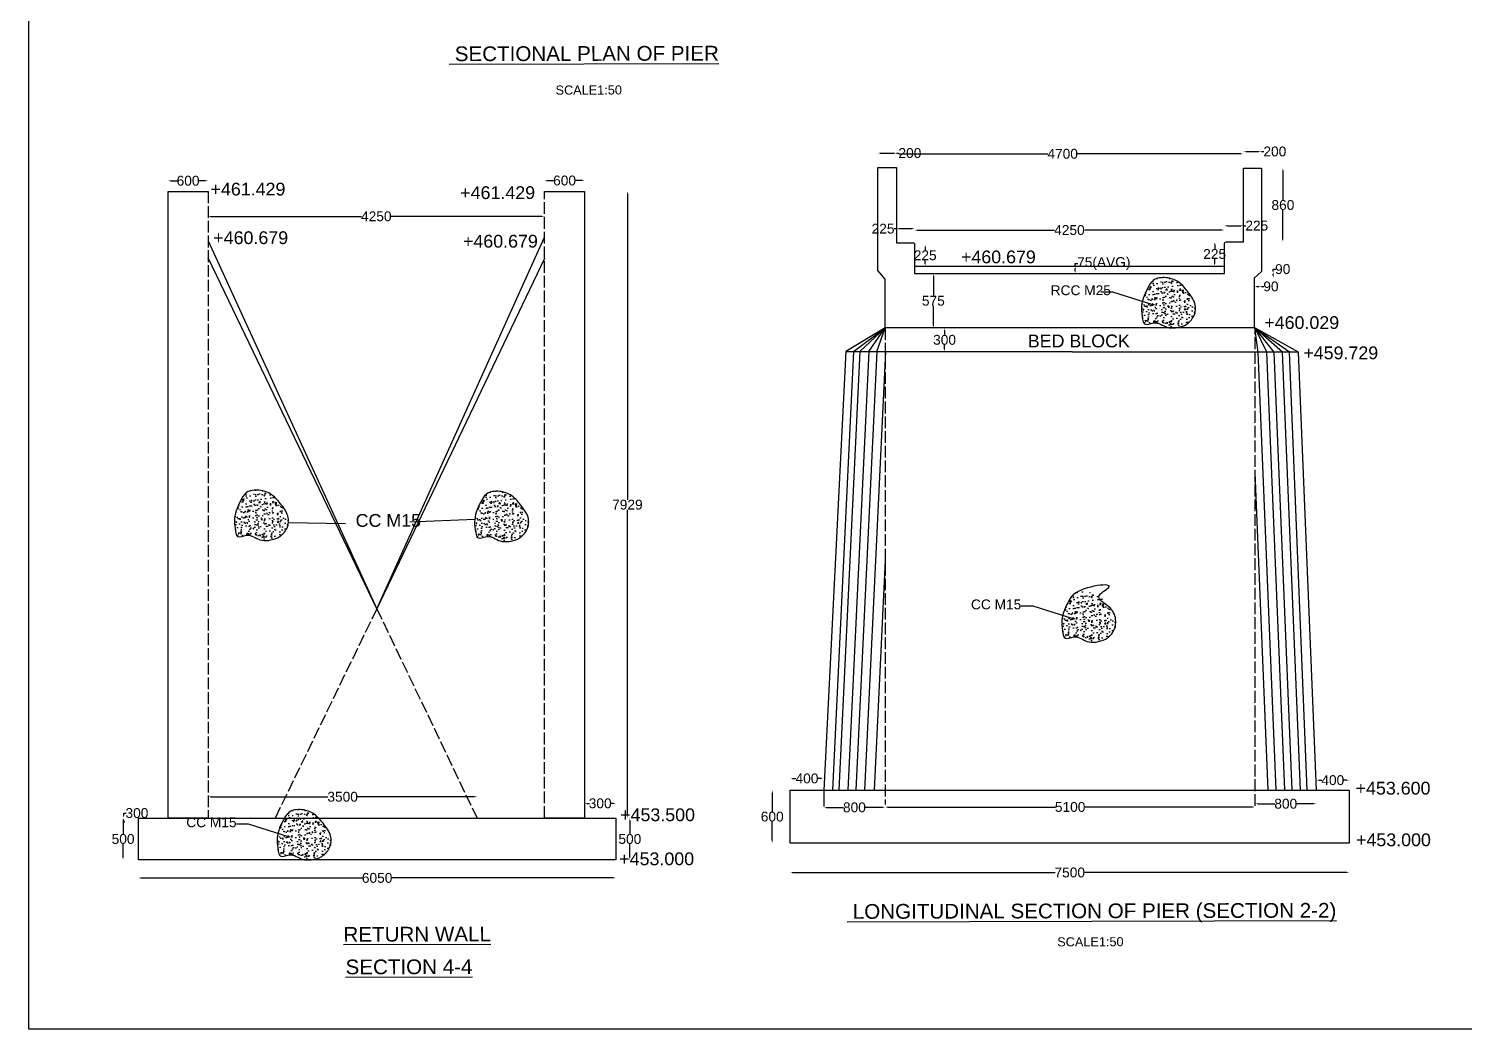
# Model space of a CAD drawing. Header units: inches. Extents: x 364371 to 391489, y -177812 to -157606.
# Drawn here: x 364371 to 378991, y -177812 to -167625 of the extents above; entities that cross this region are included whole.
import ezdxf

# ---------------------------------------------------------------- set-up
doc = ezdxf.new("R2010")
doc.units = ezdxf.units.IN
doc.header["$MEASUREMENT"] = 0
doc.linetypes.add('ACAD_ISO02W100', pattern=[15, 12, -3])
for name, color, linetype in [('BOX & TEXT', 7, 'Continuous'), ('DRAWING', 7, 'Continuous'), ('TEXT', 7, 'Continuous')]:
    doc.layers.add(name, color=color, linetype=linetype)
doc.styles.get("Standard").update_dxf_attribs({"font": 'arial.ttf'})
doc.dimstyles.new('ST100', dxfattribs={"dimtxt": 100, "dimasz": 25, "dimexe": 0, "dimexo": 300, "dimgap": 0.09, "dimtad": 0, "dimtih": 1, "dimtoh": 1, "dimdec": 0, "dimzin": 0, "dimdsep": 46, "dimtxsty": 'Standard', "dimcen": 0, "dimse1": 1, "dimse2": 1, "dimadec": 0, "dimazin": 0, "dimtfac": 1, "dimtdec": 0, "dimtofl": 0, "dimtmove": 0, "dimatfit": 3, "dimfxl": 2000, "dimtolj": 1, "dimtzin": 0, "dimarcsym": 0})

# ---------------------------------------------------------------- blocks, each defined once
blk = doc.blocks.new('*D61')
at = {"layer": 'Defpoints', "color": 0, "ltscale": 0.4}
for p in [(373393, -169824), (373501, -169824), (373502, -170041)]:
    blk.add_point(p, dxfattribs=at)
at = {"layer": 'DRAWING', "color": 0, "lineweight": -2, "ltscale": 0.4}
for p, q in [((373501, -169849), (373501, -169881)), ((373501, -170016), (373501, -169984))]:
    blk.add_line(p, q, dxfattribs=at)
at = {"layer": 'DRAWING', "color": 0, "ltscale": 0.4}
for points in [[(373496, -169849), (373505, -169849), (373501, -169824)], [(373496, -170016), (373505, -170016), (373501, -170041)]]:
    blk.add_solid(points, dxfattribs=at)
at = {"layer": 'DRAWING', "color": 0, "ltscale": 0.4, "insert": (373501, -169932), "char_height": 100, "attachment_point": 5}
blk.add_mtext('\\A1;225', dxfattribs=at)
blk = doc.blocks.new('*D62')
at = {"layer": 'Defpoints', "color": 0, "ltscale": 0.4}
for p in [(373209, -169661), (373209, -169804), (373393, -169824)]:
    blk.add_point(p, dxfattribs=at)
at = {"layer": 'DRAWING', "color": 0, "lineweight": -2, "ltscale": 0.4}
for p, q in [((373209, -169661), (373184, -169661)), ((373368, -169661), (373234, -169661))]:
    blk.add_line(p, q, dxfattribs=at)
at = {"layer": 'DRAWING', "color": 0, "ltscale": 0.4}
for points in [[(373234, -169657), (373234, -169665), (373209, -169661)], [(373368, -169657), (373368, -169665), (373393, -169661)]]:
    blk.add_solid(points, dxfattribs=at)
at = {"layer": 'DRAWING', "color": 0, "ltscale": 0.4, "insert": (373072, -169661), "char_height": 100, "attachment_point": 5}
blk.add_mtext('\\A1;225', dxfattribs=at)
blk = doc.blocks.new('*D63')
at = {"layer": 'Defpoints', "color": 0, "ltscale": 0.4}
for p in [(373393, -169661), (376548, -169675), (376548, -169816)]:
    blk.add_point(p, dxfattribs=at)
at = {"layer": 'DRAWING', "color": 0, "lineweight": -2, "ltscale": 0.4}
for p, q in [((373418, -169675), (374819, -169675)), ((376523, -169675), (375122, -169675))]:
    blk.add_line(p, q, dxfattribs=at)
at = {"layer": 'DRAWING', "color": 0, "ltscale": 0.4}
for points in [[(373418, -169671), (373418, -169679), (373393, -169675)], [(376523, -169671), (376523, -169679), (376548, -169675)]]:
    blk.add_solid(points, dxfattribs=at)
at = {"layer": 'DRAWING', "color": 0, "ltscale": 0.4, "insert": (374970, -169675), "char_height": 100, "attachment_point": 5}
blk.add_mtext('\\A1;4250', dxfattribs=at)
blk = doc.blocks.new('*D64')
at = {"layer": 'Defpoints', "color": 0, "ltscale": 0.4}
for p in [(376548, -169675), (376741, -169630), (376741, -171192)]:
    blk.add_point(p, dxfattribs=at)
at = {"layer": 'DRAWING', "color": 0, "lineweight": -2, "ltscale": 0.4}
for p, q in [((376573, -169630), (376716, -169630)), ((376741, -169630), (376766, -169630))]:
    blk.add_line(p, q, dxfattribs=at)
at = {"layer": 'DRAWING', "color": 0, "ltscale": 0.4}
for points in [[(376573, -169626), (376573, -169634), (376548, -169630)], [(376716, -169626), (376716, -169634), (376741, -169630)]]:
    blk.add_solid(points, dxfattribs=at)
at = {"layer": 'DRAWING', "color": 0, "ltscale": 0.4, "insert": (376878, -169630), "char_height": 100, "attachment_point": 5}
blk.add_mtext('\\A1;225', dxfattribs=at)
blk = doc.blocks.new('*D65')
at = {"layer": 'Defpoints', "color": 0, "ltscale": 0.4}
for p in [(376449, -169796), (376568, -169796), (376497, -170041)]:
    blk.add_point(p, dxfattribs=at)
at = {"layer": 'DRAWING', "color": 0, "lineweight": -2, "ltscale": 0.4}
for p, q in [((376449, -169821), (376449, -169868)), ((376449, -170016), (376449, -169970))]:
    blk.add_line(p, q, dxfattribs=at)
at = {"layer": 'DRAWING', "color": 0, "ltscale": 0.4}
for points in [[(376445, -169821), (376453, -169821), (376449, -169796)], [(376445, -170016), (376453, -170016), (376449, -170041)]]:
    blk.add_solid(points, dxfattribs=at)
at = {"layer": 'DRAWING', "color": 0, "ltscale": 0.4, "insert": (376449, -169919), "char_height": 100, "attachment_point": 5}
blk.add_mtext('\\A1;225', dxfattribs=at)
blk = doc.blocks.new('*D66')
at = {"layer": 'Defpoints', "color": 0, "ltscale": 0.4}
for p in [(373584, -170119), (373596, -170119), (373596, -170671)]:
    blk.add_point(p, dxfattribs=at)
at = {"layer": 'DRAWING', "color": 0, "lineweight": -2, "ltscale": 0.4}
for p, q in [((373584, -170144), (373584, -170344)), ((373584, -170646), (373584, -170446))]:
    blk.add_line(p, q, dxfattribs=at)
at = {"layer": 'DRAWING', "color": 0, "ltscale": 0.4}
for points in [[(373580, -170144), (373589, -170144), (373584, -170119)], [(373580, -170646), (373589, -170646), (373584, -170671)]]:
    blk.add_solid(points, dxfattribs=at)
at = {"layer": 'DRAWING', "color": 0, "ltscale": 0.4, "insert": (373584, -170395), "char_height": 100, "attachment_point": 5}
blk.add_mtext('\\A1;575', dxfattribs=at)
blk = doc.blocks.new('*D67')
at = {"layer": 'Defpoints', "color": 0, "ltscale": 0.4}
for p in [(373653, -170671), (373698, -170671), (373653, -170914)]:
    blk.add_point(p, dxfattribs=at)
at = {"layer": 'DRAWING', "color": 0, "lineweight": -2, "ltscale": 0.4}
for p, q in [((373698, -170696), (373698, -170741)), ((373698, -170889), (373698, -170844))]:
    blk.add_line(p, q, dxfattribs=at)
at = {"layer": 'DRAWING', "color": 0, "ltscale": 0.4}
for points in [[(373694, -170696), (373702, -170696), (373698, -170671)], [(373694, -170889), (373702, -170889), (373698, -170914)]]:
    blk.add_solid(points, dxfattribs=at)
at = {"layer": 'DRAWING', "color": 0, "ltscale": 0.4, "insert": (373698, -170793), "char_height": 100, "attachment_point": 5}
blk.add_mtext('\\A1;300', dxfattribs=at)
blk = doc.blocks.new('*D68')
at = {"layer": 'Defpoints', "color": 0, "ltscale": 0.4}
for p in [(373209, -168891), (373019, -169038), (373209, -169038)]:
    blk.add_point(p, dxfattribs=at)
at = {"layer": 'DRAWING', "color": 0, "lineweight": -2, "ltscale": 0.4}
for p, q in [((373044, -168891), (373184, -168891)), ((373209, -168891), (373234, -168891))]:
    blk.add_line(p, q, dxfattribs=at)
at = {"layer": 'DRAWING', "color": 0, "ltscale": 0.4}
for points in [[(373044, -168887), (373044, -168896), (373019, -168891)], [(373184, -168887), (373184, -168896), (373209, -168891)]]:
    blk.add_solid(points, dxfattribs=at)
at = {"layer": 'DRAWING', "color": 0, "ltscale": 0.4, "insert": (373345, -168891), "char_height": 100, "attachment_point": 5}
blk.add_mtext('\\A1;200', dxfattribs=at)
blk = doc.blocks.new('*D69')
at = {"layer": 'Defpoints', "color": 0, "ltscale": 0.4}
for p in [(376741, -168899), (376741, -169043), (373209, -170560)]:
    blk.add_point(p, dxfattribs=at)
at = {"layer": 'DRAWING', "color": 0, "lineweight": -2, "ltscale": 0.4}
for p, q in [((373234, -168899), (374750, -168899)), ((376716, -168899), (375053, -168899))]:
    blk.add_line(p, q, dxfattribs=at)
at = {"layer": 'DRAWING', "color": 0, "ltscale": 0.4}
for points in [[(373234, -168895), (373234, -168903), (373209, -168899)], [(376716, -168895), (376716, -168903), (376741, -168899)]]:
    blk.add_solid(points, dxfattribs=at)
at = {"layer": 'DRAWING', "color": 0, "ltscale": 0.4, "insert": (374901, -168899), "char_height": 100, "attachment_point": 5}
blk.add_mtext('\\A1;4700', dxfattribs=at)
blk = doc.blocks.new('*D70')
at = {"layer": 'Defpoints', "color": 0, "ltscale": 0.4}
for p in [(376925, -168875), (376741, -169043), (376925, -169043)]:
    blk.add_point(p, dxfattribs=at)
at = {"layer": 'DRAWING', "color": 0, "lineweight": -2, "ltscale": 0.4}
for p, q in [((376766, -168875), (376900, -168875)), ((376925, -168875), (376950, -168875))]:
    blk.add_line(p, q, dxfattribs=at)
at = {"layer": 'DRAWING', "color": 0, "ltscale": 0.4}
for points in [[(376766, -168871), (376766, -168879), (376741, -168875)], [(376900, -168871), (376900, -168879), (376925, -168875)]]:
    blk.add_solid(points, dxfattribs=at)
at = {"layer": 'DRAWING', "color": 0, "ltscale": 0.4, "insert": (377062, -168875), "char_height": 100, "attachment_point": 5}
blk.add_mtext('\\A1;200', dxfattribs=at)
blk = doc.blocks.new('*D71')
at = {"layer": 'Defpoints', "color": 0, "ltscale": 0.4}
for p in [(376741, -169043), (376741, -169796), (377144, -169796)]:
    blk.add_point(p, dxfattribs=at)
at = {"layer": 'DRAWING', "color": 0, "lineweight": -2, "ltscale": 0.4}
for p, q in [((377144, -169068), (377144, -169369)), ((377144, -169771), (377144, -169471))]:
    blk.add_line(p, q, dxfattribs=at)
at = {"layer": 'DRAWING', "color": 0, "ltscale": 0.4}
for points in [[(377140, -169068), (377148, -169068), (377144, -169043)], [(377140, -169771), (377148, -169771), (377144, -169796)]]:
    blk.add_solid(points, dxfattribs=at)
at = {"layer": 'DRAWING', "color": 0, "ltscale": 0.4, "insert": (377144, -169420), "char_height": 100, "attachment_point": 5}
blk.add_mtext('\\A1;860', dxfattribs=at)
blk = doc.blocks.new('*D72')
at = {"layer": 'Defpoints', "color": 0, "ltscale": 0.4}
for p in [(372126, -175258), (372126, -175378), (372468, -175378)]:
    blk.add_point(p, dxfattribs=at)
at = {"layer": 'DRAWING', "color": 0, "lineweight": -2, "ltscale": 0.4}
for p, q in [((372151, -175258), (372185, -175258)), ((372443, -175258), (372409, -175258))]:
    blk.add_line(p, q, dxfattribs=at)
at = {"layer": 'DRAWING', "color": 0, "ltscale": 0.4}
for points in [[(372151, -175254), (372151, -175262), (372126, -175258)], [(372443, -175254), (372443, -175262), (372468, -175258)]]:
    blk.add_solid(points, dxfattribs=at)
at = {"layer": 'DRAWING', "color": 0, "ltscale": 0.4, "insert": (372297, -175258), "char_height": 100, "attachment_point": 5}
blk.add_mtext('\\A1;400', dxfattribs=at)
blk = doc.blocks.new('*D73')
at = {"layer": 'Defpoints', "color": 0, "ltscale": 0.4}
for p in [(377819, -175276), (377485, -175378), (377819, -175378)]:
    blk.add_point(p, dxfattribs=at)
at = {"layer": 'DRAWING', "color": 0, "lineweight": -2, "ltscale": 0.4}
for p, q in [((377510, -175276), (377540, -175276)), ((377794, -175276), (377765, -175276))]:
    blk.add_line(p, q, dxfattribs=at)
at = {"layer": 'DRAWING', "color": 0, "ltscale": 0.4}
for points in [[(377510, -175272), (377510, -175280), (377485, -175276)], [(377794, -175272), (377794, -175280), (377819, -175276)]]:
    blk.add_solid(points, dxfattribs=at)
at = {"layer": 'DRAWING', "color": 0, "ltscale": 0.4, "insert": (377652, -175276), "char_height": 100, "attachment_point": 5}
blk.add_mtext('\\A1;400', dxfattribs=at)
blk = doc.blocks.new('*D74')
at = {"layer": 'Defpoints', "color": 0, "ltscale": 0.4}
for p in [(377485, -175378), (376860, -175537), (377485, -175516)]:
    blk.add_point(p, dxfattribs=at)
at = {"layer": 'DRAWING', "color": 0, "lineweight": -2, "ltscale": 0.4}
for p, q in [((376885, -175516), (377062, -175516)), ((377460, -175516), (377283, -175516))]:
    blk.add_line(p, q, dxfattribs=at)
at = {"layer": 'DRAWING', "color": 0, "ltscale": 0.4}
for points in [[(376885, -175512), (376885, -175520), (376860, -175516)], [(377460, -175512), (377460, -175520), (377485, -175516)]]:
    blk.add_solid(points, dxfattribs=at)
at = {"layer": 'DRAWING', "color": 0, "ltscale": 0.4, "insert": (377173, -175516), "char_height": 100, "attachment_point": 5}
blk.add_mtext('\\A1;800', dxfattribs=at)
blk = doc.blocks.new('*D75')
at = {"layer": 'Defpoints', "color": 0, "ltscale": 0.4}
for p in [(373093, -175522), (376860, -175516), (376860, -175549)]:
    blk.add_point(p, dxfattribs=at)
at = {"layer": 'DRAWING', "color": 0, "lineweight": -2, "ltscale": 0.4}
for p, q in [((373118, -175549), (374827, -175549)), ((376835, -175549), (375126, -175549))]:
    blk.add_line(p, q, dxfattribs=at)
at = {"layer": 'DRAWING', "color": 0, "ltscale": 0.4}
for points in [[(373118, -175544), (373118, -175553), (373093, -175549)], [(376835, -175544), (376835, -175553), (376860, -175549)]]:
    blk.add_solid(points, dxfattribs=at)
at = {"layer": 'DRAWING', "color": 0, "ltscale": 0.4, "insert": (374977, -175549), "char_height": 100, "attachment_point": 5}
blk.add_mtext('\\A1;5100', dxfattribs=at)
blk = doc.blocks.new('*D76')
at = {"layer": 'Defpoints', "color": 0, "ltscale": 0.4}
for p in [(372468, -175545), (372468, -175553), (373093, -175549)]:
    blk.add_point(p, dxfattribs=at)
at = {"layer": 'DRAWING', "color": 0, "lineweight": -2, "ltscale": 0.4}
for p, q in [((372493, -175553), (372670, -175553)), ((373068, -175553), (372891, -175553))]:
    blk.add_line(p, q, dxfattribs=at)
at = {"layer": 'DRAWING', "color": 0, "ltscale": 0.4}
for points in [[(372493, -175549), (372493, -175557), (372468, -175553)], [(373068, -175549), (373068, -175557), (373093, -175553)]]:
    blk.add_solid(points, dxfattribs=at)
at = {"layer": 'DRAWING', "color": 0, "ltscale": 0.4, "insert": (372780, -175553), "char_height": 100, "attachment_point": 5}
blk.add_mtext('\\A1;800', dxfattribs=at)
blk = doc.blocks.new('*D77')
at = {"layer": 'Defpoints', "color": 0, "ltscale": 0.4}
for p in [(372126, -175378), (371943, -175916), (372126, -175916)]:
    blk.add_point(p, dxfattribs=at)
at = {"layer": 'DRAWING', "color": 0, "lineweight": -2, "ltscale": 0.4}
for p, q in [((371943, -175403), (371943, -175596)), ((371943, -175891), (371943, -175698))]:
    blk.add_line(p, q, dxfattribs=at)
at = {"layer": 'DRAWING', "color": 0, "ltscale": 0.4}
for points in [[(371939, -175403), (371948, -175403), (371943, -175378)], [(371939, -175891), (371948, -175891), (371943, -175916)]]:
    blk.add_solid(points, dxfattribs=at)
at = {"layer": 'DRAWING', "color": 0, "ltscale": 0.4, "insert": (371943, -175647), "char_height": 100, "attachment_point": 5}
blk.add_mtext('\\A1;600', dxfattribs=at)
blk = doc.blocks.new('*D78')
at = {"layer": 'Defpoints', "color": 0, "ltscale": 0.4}
for p in [(372126, -175916), (377819, -175916), (377819, -176216)]:
    blk.add_point(p, dxfattribs=at)
at = {"layer": 'DRAWING', "color": 0, "lineweight": -2, "ltscale": 0.4}
for p, q in [((372151, -176216), (374824, -176216)), ((377794, -176216), (375122, -176216))]:
    blk.add_line(p, q, dxfattribs=at)
at = {"layer": 'DRAWING', "color": 0, "ltscale": 0.4}
for points in [[(372151, -176211), (372151, -176220), (372126, -176216)], [(377794, -176211), (377794, -176220), (377819, -176216)]]:
    blk.add_solid(points, dxfattribs=at)
at = {"layer": 'DRAWING', "color": 0, "ltscale": 0.4, "insert": (374973, -176216), "char_height": 100, "attachment_point": 5}
blk.add_mtext('\\A1;7500', dxfattribs=at)
blk = doc.blocks.new('*D79')
at = {"layer": 'Defpoints', "color": 0, "ltscale": 0.4}
for p in [(374858, -170041), (374858, -170119), (375029, -170041)]:
    blk.add_point(p, dxfattribs=at)
at = {"layer": 'DRAWING', "color": 0, "lineweight": -2, "ltscale": 0.4}
for p, q in [((375029, -170041), (375029, -170016)), ((375029, -170016), (375054, -170016)), ((375029, -170094), (375029, -170066))]:
    blk.add_line(p, q, dxfattribs=at)
at = {"layer": 'DRAWING', "color": 0, "ltscale": 0.4}
for points in [[(375025, -170066), (375033, -170066), (375029, -170041)], [(375025, -170094), (375033, -170094), (375029, -170119)]]:
    blk.add_solid(points, dxfattribs=at)
at = {"layer": 'DRAWING', "color": 0, "ltscale": 0.4, "insert": (375320, -170016), "char_height": 100, "attachment_point": 5}
blk.add_mtext('\\A1;75(AVG)', dxfattribs=at)
blk = doc.blocks.new('*D80')
at = {"layer": 'Defpoints', "color": 0, "ltscale": 0.4}
for p in [(376852, -170163), (376925, -170098), (377046, -170098)]:
    blk.add_point(p, dxfattribs=at)
at = {"layer": 'DRAWING', "color": 0, "lineweight": -2, "ltscale": 0.4}
for p, q in [((377046, -170098), (377046, -170073)), ((377046, -170073), (377071, -170073)), ((377046, -170138), (377046, -170123))]:
    blk.add_line(p, q, dxfattribs=at)
at = {"layer": 'DRAWING', "color": 0, "ltscale": 0.4}
for points in [[(377041, -170123), (377050, -170123), (377046, -170098)], [(377041, -170138), (377050, -170138), (377046, -170163)]]:
    blk.add_solid(points, dxfattribs=at)
at = {"layer": 'DRAWING', "color": 0, "ltscale": 0.4, "insert": (377142, -170073), "char_height": 100, "attachment_point": 5}
blk.add_mtext('\\A1;90', dxfattribs=at)
blk = doc.blocks.new('*D60')
at = {"layer": 'Defpoints', "color": 0, "ltscale": 0.4}
for p in [(376852, -170163), (376925, -170098), (376925, -170249)]:
    blk.add_point(p, dxfattribs=at)
at = {"layer": 'DRAWING', "color": 0, "lineweight": -2, "ltscale": 0.4}
for p, q in [((376877, -170249), (376900, -170249)), ((376925, -170249), (376950, -170249))]:
    blk.add_line(p, q, dxfattribs=at)
at = {"layer": 'DRAWING', "color": 0, "ltscale": 0.4}
for points in [[(376877, -170245), (376877, -170253), (376852, -170249)], [(376900, -170245), (376900, -170253), (376925, -170249)]]:
    blk.add_solid(points, dxfattribs=at)
at = {"layer": 'DRAWING', "color": 0, "ltscale": 0.4, "insert": (377022, -170249), "char_height": 100, "attachment_point": 5}
blk.add_mtext('\\A1;90', dxfattribs=at)
blk = doc.blocks.new('*D99')
at = {"layer": 'BOX & TEXT', "color": 0, "lineweight": -2, "ltscale": 0.4}
for p, q in [((365815, -169173), (365883, -169173)), ((366173, -169173), (366105, -169173))]:
    blk.add_line(p, q, dxfattribs=at)
at = {"layer": 'BOX & TEXT', "color": 0, "ltscale": 0.4}
for points in [[(365815, -169169), (365815, -169177), (365790, -169173)], [(366173, -169169), (366173, -169177), (366198, -169173)]]:
    blk.add_solid(points, dxfattribs=at)
at = {"layer": 'Defpoints', "color": 0, "ltscale": 0.4}
for p in [(365790, -169281), (366198, -169173), (366198, -169281)]:
    blk.add_point(p, dxfattribs=at)
at = {"layer": 'BOX & TEXT', "color": 0, "ltscale": 0.4, "insert": (365994, -169173), "char_height": 100, "attachment_point": 5}
blk.add_mtext('\\A1;600', dxfattribs=at)
blk = doc.blocks.new('*D100')
at = {"layer": 'BOX & TEXT', "color": 0, "lineweight": -2, "ltscale": 0.4}
for p, q in [((369649, -169171), (369717, -169171)), ((370007, -169171), (369939, -169171))]:
    blk.add_line(p, q, dxfattribs=at)
at = {"layer": 'BOX & TEXT', "color": 0, "ltscale": 0.4}
for points in [[(369649, -169167), (369649, -169175), (369624, -169171)], [(370007, -169167), (370007, -169175), (370032, -169171)]]:
    blk.add_solid(points, dxfattribs=at)
at = {"layer": 'Defpoints', "color": 0, "ltscale": 0.4}
for p in [(369624, -169281), (370032, -169171), (370032, -169281)]:
    blk.add_point(p, dxfattribs=at)
at = {"layer": 'BOX & TEXT', "color": 0, "ltscale": 0.4, "insert": (369828, -169171), "char_height": 100, "attachment_point": 5}
blk.add_mtext('\\A1;600', dxfattribs=at)
blk = doc.blocks.new('*D101')
at = {"layer": 'BOX & TEXT', "color": 0, "lineweight": -2, "ltscale": 0.4}
for p, q in [((366223, -175445), (367418, -175445)), ((368912, -175445), (367717, -175445))]:
    blk.add_line(p, q, dxfattribs=at)
at = {"layer": 'BOX & TEXT', "color": 0, "ltscale": 0.4}
for points in [[(366223, -175440), (366223, -175449), (366198, -175445)], [(368912, -175440), (368912, -175449), (368937, -175445)]]:
    blk.add_solid(points, dxfattribs=at)
at = {"layer": 'Defpoints', "color": 0, "ltscale": 0.4}
for p in [(366198, -175445), (366198, -175661), (368937, -175661)]:
    blk.add_point(p, dxfattribs=at)
at = {"layer": 'BOX & TEXT', "color": 0, "ltscale": 0.4, "insert": (367568, -175445), "char_height": 100, "attachment_point": 5}
blk.add_mtext('\\A1;3500', dxfattribs=at)
blk = doc.blocks.new('*D102')
at = {"layer": 'BOX & TEXT', "color": 0, "lineweight": -2, "ltscale": 0.4}
for p, q in [((365512, -176271), (367769, -176271)), ((370326, -176271), (368068, -176271))]:
    blk.add_line(p, q, dxfattribs=at)
at = {"layer": 'BOX & TEXT', "color": 0, "ltscale": 0.4}
for points in [[(365512, -176267), (365512, -176275), (365487, -176271)], [(370326, -176267), (370326, -176275), (370351, -176271)]]:
    blk.add_solid(points, dxfattribs=at)
at = {"layer": 'Defpoints', "color": 0, "ltscale": 0.4}
for p in [(365487, -176088), (370351, -176088), (370351, -176271)]:
    blk.add_point(p, dxfattribs=at)
at = {"layer": 'BOX & TEXT', "color": 0, "ltscale": 0.4, "insert": (367919, -176271), "char_height": 100, "attachment_point": 5}
blk.add_mtext('\\A1;6050', dxfattribs=at)
blk = doc.blocks.new('*D103')
at = {"layer": 'BOX & TEXT', "color": 0, "lineweight": -2, "ltscale": 0.4}
for p, q in [((365332, -175686), (365332, -175823)), ((365332, -176063), (365332, -175926))]:
    blk.add_line(p, q, dxfattribs=at)
at = {"layer": 'BOX & TEXT', "color": 0, "ltscale": 0.4}
for points in [[(365328, -175686), (365336, -175686), (365332, -175661)], [(365328, -176063), (365336, -176063), (365332, -176088)]]:
    blk.add_solid(points, dxfattribs=at)
at = {"layer": 'Defpoints', "color": 0, "ltscale": 0.4}
for p in [(365487, -175661), (365332, -176088), (365487, -176088)]:
    blk.add_point(p, dxfattribs=at)
at = {"layer": 'BOX & TEXT', "color": 0, "ltscale": 0.4, "insert": (365332, -175875), "char_height": 100, "attachment_point": 5}
blk.add_mtext('\\A1;500', dxfattribs=at)
blk = doc.blocks.new('*D104')
at = {"layer": 'BOX & TEXT', "color": 0, "lineweight": -2, "ltscale": 0.4}
for p, q in [((365338, -175636), (365338, -175611)), ((365338, -175611), (365363, -175611)), ((365338, -175686), (365338, -175711))]:
    blk.add_line(p, q, dxfattribs=at)
at = {"layer": 'BOX & TEXT', "color": 0, "ltscale": 0.4}
for points in [[(365333, -175636), (365342, -175636), (365338, -175661)], [(365333, -175686), (365342, -175686), (365338, -175661)]]:
    blk.add_solid(points, dxfattribs=at)
at = {"layer": 'Defpoints', "color": 0, "ltscale": 0.4}
for p in [(365332, -175661), (365338, -175661), (365790, -175661)]:
    blk.add_point(p, dxfattribs=at)
at = {"layer": 'BOX & TEXT', "color": 0, "ltscale": 0.4, "insert": (365473, -175611), "char_height": 100, "attachment_point": 5}
blk.add_mtext('\\A1;300', dxfattribs=at)
blk = doc.blocks.new('*D105')
at = {"layer": 'BOX & TEXT', "color": 0, "lineweight": -2, "ltscale": 0.4}
for p, q in [((370057, -175512), (370081, -175512)), ((370326, -175512), (370302, -175512))]:
    blk.add_line(p, q, dxfattribs=at)
at = {"layer": 'BOX & TEXT', "color": 0, "ltscale": 0.4}
for points in [[(370057, -175507), (370057, -175516), (370032, -175512)], [(370326, -175507), (370326, -175516), (370351, -175512)]]:
    blk.add_solid(points, dxfattribs=at)
at = {"layer": 'Defpoints', "color": 0, "ltscale": 0.4}
for p in [(370032, -175512), (370032, -175661), (370351, -175661)]:
    blk.add_point(p, dxfattribs=at)
at = {"layer": 'BOX & TEXT', "color": 0, "ltscale": 0.4, "insert": (370191, -175512), "char_height": 100, "attachment_point": 5}
blk.add_mtext('\\A1;300', dxfattribs=at)
blk = doc.blocks.new('*D106')
at = {"layer": 'BOX & TEXT', "color": 0, "lineweight": -2, "ltscale": 0.4}
for p, q in [((370493, -175686), (370493, -175823)), ((370493, -176063), (370493, -175926))]:
    blk.add_line(p, q, dxfattribs=at)
at = {"layer": 'BOX & TEXT', "color": 0, "ltscale": 0.4}
for points in [[(370489, -175686), (370497, -175686), (370493, -175661)], [(370489, -176063), (370497, -176063), (370493, -176088)]]:
    blk.add_solid(points, dxfattribs=at)
at = {"layer": 'Defpoints', "color": 0, "ltscale": 0.4}
for p in [(370351, -175661), (370351, -176088), (370493, -176088)]:
    blk.add_point(p, dxfattribs=at)
at = {"layer": 'BOX & TEXT', "color": 0, "ltscale": 0.4, "insert": (370493, -175875), "char_height": 100, "attachment_point": 5}
blk.add_mtext('\\A1;500', dxfattribs=at)
blk = doc.blocks.new('*D107')
at = {"layer": 'BOX & TEXT', "color": 0, "lineweight": -2, "ltscale": 0.4}
for p, q in [((370468, -169306), (370468, -172420)), ((370468, -175636), (370468, -172522))]:
    blk.add_line(p, q, dxfattribs=at)
at = {"layer": 'BOX & TEXT', "color": 0, "ltscale": 0.4}
for points in [[(370464, -169306), (370472, -169306), (370468, -169281)], [(370464, -175636), (370472, -175636), (370468, -175661)]]:
    blk.add_solid(points, dxfattribs=at)
at = {"layer": 'Defpoints', "color": 0, "ltscale": 0.4}
for p in [(370032, -169281), (370468, -169281), (370351, -175661)]:
    blk.add_point(p, dxfattribs=at)
at = {"layer": 'BOX & TEXT', "color": 0, "ltscale": 0.4, "insert": (370468, -172471), "char_height": 100, "attachment_point": 5}
blk.add_mtext('\\A1;7929', dxfattribs=at)
blk = doc.blocks.new('*D109')
at = {"layer": 'BOX & TEXT', "color": 0, "lineweight": -2, "ltscale": 0.4}
for p, q in [((366223, -169535), (367760, -169535)), ((369599, -169535), (368062, -169535))]:
    blk.add_line(p, q, dxfattribs=at)
at = {"layer": 'BOX & TEXT', "color": 0, "ltscale": 0.4}
for points in [[(366223, -169531), (366223, -169539), (366198, -169535)], [(369599, -169531), (369599, -169539), (369624, -169535)]]:
    blk.add_solid(points, dxfattribs=at)
at = {"layer": 'Defpoints', "color": 0, "ltscale": 0.4}
for p in [(366198, -169535), (369624, -169535), (369624, -169535)]:
    blk.add_point(p, dxfattribs=at)
at = {"layer": 'BOX & TEXT', "color": 0, "ltscale": 0.4, "insert": (367911, -169535), "char_height": 100, "attachment_point": 5}
blk.add_mtext('\\A1;4250', dxfattribs=at)

msp = doc.modelspace()

# ---------------------------------------------------------------- hatches: boundary and pattern name
at = {"layer": 'DRAWING', "ltscale": 0.4}
h = msp.add_hatch(dxfattribs=at)
h.set_pattern_fill('AR-CONC', color=256, scale=15.420849, angle=0.1412, style=0)
h.set_pattern_definition([(50.141203, (-1965815.27, 1051562.15), (110.631124, -9.404295), [11.565637, -127.2220063]), (355.141203, (-1965815.27, 1051562.15), (-21.682432, 115.9413316), [9.2525095, -101.777605]), (100.592603, (-1965806.05, 1051561.37), (88.948774, 106.5369663), [9.8292786, -108.122068]), (46.325403, (-1965815.34, 1051592.99), (164.640037, -25.118766), [17.348455, -190.833009]), (96.776803, (-1965801.62, 1051590.9), (143.762285, 150.572001), [14.743918, -162.183076]), (351.325403, (-1965815.34, 1051593), (143.762168, 150.572114), [13.878764, -152.666408]), (21.141203, (-1965799.9, 1051585.32), (92.2008684, -61.860215), [11.565637, -127.2220063]), (326.141203, (-1965799.9, 1051585.32), (37.2455905, 111.916425), [9.2525095, -101.777605]), (71.592603, (-1965792.22, 1051580.16), (129.446497, 50.056109), [9.8292786, -108.122068]), (37.641203, (-1965815.267, 1051562.15), (1.74863426, 51.3395247), [0, -100.543937, 0, -103.31969, 0, -102.1631262]), (7.641203, (-1965815.27, 1051562.15), (40.4175413, 60.9214278), [0, -58.9076441, 0, -98.2308097, 0, -38.9376443]), (327.641203, (-1965849.656, 1051562.065), (82.3282749, -3.2752683), [0, -38.5521231, 0, -120.2826241, 0, -159.6057897]), (317.641203, (-1965865.08, 1051562.03), (89.893943, 15.6586256), [0, -50.11776, 0, -79.879999, 0, -113.343242])])
edge = h.paths.add_edge_path()
edge.add_spline(control_points=[(376050.6, -170671.3), (376020.8, -170672), (375942.1, -170673.8), (375854, -170588.3), (375730.6, -170659.8), (375710.2, -170557), (375698.4, -170476.6), (375715.8, -170366.2), (375763, -170275), (375819, -170164.8), (375959, -170149.7), (376093.4, -170197.6), (376182.9, -170310.6), (376269.8, -170429.2), (376241.7, -170567.3), (376154.1, -170649), (376083.6, -170664.1), (376049.9, -170671.3)], knot_values=[0, 0, 0, 0, 11.346759, 29.9353967, 42.1491997, 49.0017162, 63.2652715, 76.6606591, 90.5446923, 103.9898044, 121.6075457, 138.8080048, 158.082761, 176.8054394, 193.253562, 207.6708332, 220.9200686, 220.9200686, 220.9200686, 220.9200686], degree=3, periodic=0)
h = msp.add_hatch(dxfattribs=at)
h.set_pattern_fill('AR-CONC', color=256, scale=15.420849, angle=0.1412, style=0)
h.set_pattern_definition([(50.141203, (-1975052.53, 1049399.21), (110.631124, -9.404295), [11.565637, -127.2220063]), (355.141203, (-1975052.53, 1049399.21), (-21.682432, 115.9413316), [9.2525095, -101.777605]), (100.592603, (-1975043.31, 1049398.43), (88.948774, 106.5369663), [9.8292786, -108.122068]), (46.325403, (-1975052.6, 1049430.06), (164.640037, -25.118766), [17.348455, -190.833009]), (96.776803, (-1975038.89, 1049427.96), (143.762285, 150.572001), [14.743918, -162.183076]), (351.325403, (-1975052.6, 1049430.06), (143.762168, 150.572114), [13.878764, -152.666408]), (21.141203, (-1975037.17, 1049422.38), (92.2008684, -61.860215), [11.565637, -127.2220063]), (326.141203, (-1975037.17, 1049422.38), (37.2455905, 111.916425), [9.2525095, -101.777605]), (71.592603, (-1975029.48, 1049417.23), (129.446497, 50.056109), [9.8292786, -108.122068]), (37.641203, (-1975052.53, 1049399.214), (1.74863426, 51.3395247), [0, -100.543937, 0, -103.31969, 0, -102.1631262]), (7.641203, (-1975052.53, 1049399.214), (40.4175413, 60.9214278), [0, -58.9076441, 0, -98.2308097, 0, -38.9376443]), (327.641203, (-1975086.92, 1049399.13), (82.3282749, -3.2752683), [0, -38.5521231, 0, -120.2826241, 0, -159.6057897]), (317.641203, (-1975102.34, 1049399.09), (89.893943, 15.6586256), [0, -50.11776, 0, -79.879999, 0, -113.343242])])
edge = h.paths.add_edge_path()
edge.add_spline(control_points=[(366813.4, -172834.2), (366783.5, -172834.9), (366704.8, -172836.7), (366616.7, -172751.3), (366493.3, -172822.7), (366472.9, -172719.9), (366461.2, -172639.5), (366478.5, -172529.1), (366525.8, -172437.9), (366581.7, -172327.7), (366721.7, -172312.6), (366856.2, -172360.6), (366945.7, -172473.5), (367032.5, -172592.1), (367004.4, -172730.2), (366916.8, -172812), (366846.4, -172827), (366812.6, -172834.2)], knot_values=[0, 0, 0, 0, 11.346759, 29.9353967, 42.1491997, 49.0017162, 63.2652715, 76.6606591, 90.5446923, 103.9898044, 121.6075457, 138.8080048, 158.082761, 176.8054394, 193.253562, 207.6708332, 220.9200686, 220.9200686, 220.9200686, 220.9200686], degree=3, periodic=0)
h = msp.add_hatch(dxfattribs=at)
h.set_pattern_fill('AR-CONC', color=256, scale=15.420849, angle=0.1412, style=0)
h.set_pattern_definition([(50.141203, (-1972607, 1049386.66), (110.631124, -9.404295), [11.565637, -127.2220063]), (355.141203, (-1972607, 1049386.66), (-21.682432, 115.9413316), [9.2525095, -101.777605]), (100.592603, (-1972597.78, 1049385.87), (88.948774, 106.5369663), [9.8292786, -108.122068]), (46.325403, (-1972607.08, 1049417.5), (164.640037, -25.118766), [17.348455, -190.833009]), (96.776803, (-1972593.36, 1049415.4), (143.762285, 150.572001), [14.743918, -162.183076]), (351.325403, (-1972607.08, 1049417.5), (143.762168, 150.572114), [13.878764, -152.666408]), (21.141203, (-1972591.64, 1049409.825), (92.2008684, -61.860215), [11.565637, -127.2220063]), (326.141203, (-1972591.64, 1049409.83), (37.2455905, 111.916425), [9.2525095, -101.777605]), (71.592603, (-1972583.95, 1049404.67), (129.446497, 50.056109), [9.8292786, -108.122068]), (37.641203, (-1972607, 1049386.656), (1.74863426, 51.3395247), [0, -100.543937, 0, -103.31969, 0, -102.1631262]), (7.641203, (-1972607, 1049386.656), (40.4175413, 60.9214278), [0, -58.9076441, 0, -98.2308097, 0, -38.9376443]), (327.641203, (-1972641.39, 1049386.57), (82.3282749, -3.2752683), [0, -38.5521231, 0, -120.2826241, 0, -159.6057897]), (317.641203, (-1972656.81, 1049386.53), (89.893943, 15.6586256), [0, -50.11776, 0, -79.879999, 0, -113.343242])])
edge = h.paths.add_edge_path()
edge.add_spline(control_points=[(369258.9, -172846.8), (369229.1, -172847.5), (369150.3, -172849.3), (369062.2, -172763.8), (368938.8, -172835.3), (368918.5, -172732.5), (368906.7, -172652.1), (368924, -172541.7), (368971.3, -172450.5), (369027.2, -172340.3), (369167.3, -172325.2), (369301.7, -172373.1), (369391.2, -172486.1), (369478.1, -172604.7), (369450, -172742.7), (369362.4, -172824.5), (369291.9, -172839.6), (369258.2, -172846.8)], knot_values=[0, 0, 0, 0, 11.346759, 29.9353967, 42.1491997, 49.0017162, 63.2652715, 76.6606591, 90.5446923, 103.9898044, 121.6075457, 138.8080048, 158.082761, 176.8054394, 193.253562, 207.6708332, 220.9200686, 220.9200686, 220.9200686, 220.9200686], degree=3, periodic=0)
h = msp.add_hatch(dxfattribs=at)
h.set_pattern_fill('AR-CONC', color=256, scale=15.420849, angle=0.1412, style=0)
h.set_pattern_definition([(50.141203, (-1966627.01, 1048363.86), (110.631124, -9.404295), [11.565637, -127.2220063]), (355.141203, (-1966627.01, 1048363.86), (-21.682432, 115.9413316), [9.2525095, -101.777605]), (100.592603, (-1966617.79, 1048363.08), (88.948774, 106.5369663), [9.8292786, -108.122068]), (46.325403, (-1966627.08, 1048394.7), (164.640037, -25.118766), [17.348455, -190.833009]), (96.776803, (-1966613.36, 1048392.61), (143.762285, 150.572001), [14.743918, -162.183076]), (351.325403, (-1966627.08, 1048394.7), (143.762168, 150.572114), [13.878764, -152.666408]), (21.141203, (-1966611.645, 1048387.03), (92.2008684, -61.860215), [11.565637, -127.2220063]), (326.141203, (-1966611.65, 1048387.03), (37.2455905, 111.916425), [9.2525095, -101.777605]), (71.592603, (-1966603.96, 1048381.88), (129.446497, 50.056109), [9.8292786, -108.122068]), (37.641203, (-1966627.01, 1048363.863), (1.74863426, 51.3395247), [0, -100.543937, 0, -103.31969, 0, -102.1631262]), (7.641203, (-1966627.01, 1048363.86), (40.4175413, 60.9214278), [0, -58.9076441, 0, -98.2308097, 0, -38.9376443]), (327.641203, (-1966661.397, 1048363.778), (82.3282749, -3.2752683), [0, -38.5521231, 0, -120.2826241, 0, -159.6057897]), (317.641203, (-1966676.82, 1048363.74), (89.893943, 15.6586256), [0, -50.11776, 0, -79.879999, 0, -113.343242])])
edge = h.paths.add_edge_path()
edge.add_spline(control_points=[(375238.9, -173869.6), (375209.1, -173870.3), (375130.3, -173872.1), (375042.2, -173786.6), (374918.8, -173858.1), (374898.4, -173755.2), (374886.7, -173674.9), (374904, -173564.5), (374951.3, -173473.3), (375007.2, -173363.1), (375147.3, -173348), (375281.7, -173395.9), (375371.2, -173508.9), (375458.1, -173627.5), (375430, -173765.5), (375342.4, -173847.3), (375271.9, -173862.4), (375238.2, -173869.6)], knot_values=[0, 0, 0, 0, 11.346759, 29.9353967, 42.1491997, 49.0017162, 63.2652715, 76.6606591, 90.5446923, 103.9898044, 121.6075457, 138.8080048, 158.082761, 176.8054394, 193.253562, 207.6708332, 220.9200686, 220.9200686, 220.9200686, 220.9200686], degree=3, periodic=0)
h = msp.add_hatch(dxfattribs=at)
h.set_pattern_fill('AR-CONC', color=256, scale=15.420849, angle=0.1412, style=0)
h.set_pattern_definition([(50.141203, (-1974618.79, 1046145.49), (110.631124, -9.404295), [11.565637, -127.2220063]), (355.141203, (-1974618.79, 1046145.49), (-21.682432, 115.9413316), [9.2525095, -101.777605]), (100.592603, (-1974609.57, 1046144.71), (88.948774, 106.5369663), [9.8292786, -108.122068]), (46.325403, (-1974618.86, 1046176.33), (164.640037, -25.118766), [17.348455, -190.833009]), (96.776803, (-1974605.14, 1046174.24), (143.762285, 150.572001), [14.743918, -162.183076]), (351.325403, (-1974618.86, 1046176.33), (143.762168, 150.572114), [13.878764, -152.666408]), (21.141203, (-1974603.425, 1046168.66), (92.2008684, -61.860215), [11.565637, -127.2220063]), (326.141203, (-1974603.42, 1046168.66), (37.2455905, 111.916425), [9.2525095, -101.777605]), (71.592603, (-1974595.74, 1046163.5), (129.446497, 50.056109), [9.8292786, -108.122068]), (37.641203, (-1974618.79, 1046145.49), (1.74863426, 51.3395247), [0, -100.543937, 0, -103.31969, 0, -102.1631262]), (7.641203, (-1974618.79, 1046145.49), (40.4175413, 60.9214278), [0, -58.9076441, 0, -98.2308097, 0, -38.9376443]), (327.641203, (-1974653.177, 1046145.406), (82.3282749, -3.2752683), [0, -38.5521231, 0, -120.2826241, 0, -159.6057897]), (317.641203, (-1974668.6, 1046145.37), (89.893943, 15.6586256), [0, -50.11776, 0, -79.879999, 0, -113.343242])])
edge = h.paths.add_edge_path()
edge.add_spline(control_points=[(367247.1, -176087.9), (367217.3, -176088.6), (367138.5, -176090.5), (367050.4, -176005), (366927.1, -176076.5), (366906.7, -175973.6), (366894.9, -175893.2), (366912.3, -175782.8), (366959.5, -175691.6), (367015.4, -175581.4), (367155.5, -175566.3), (367289.9, -175614.3), (367379.4, -175727.2), (367466.3, -175845.8), (367438.2, -175983.9), (367350.6, -176065.7), (367280.1, -176080.8), (367246.4, -176088)], knot_values=[0, 0, 0, 0, 11.346759, 29.9353967, 42.1491997, 49.0017162, 63.2652715, 76.6606591, 90.5446923, 103.9898044, 121.6075457, 138.8080048, 158.082761, 176.8054394, 193.253562, 207.6708332, 220.9200686, 220.9200686, 220.9200686, 220.9200686], degree=3, periodic=0)

# ---------------------------------------------------------------- linework, layer by layer
for p, q in [((365790, -169280.6), (366198, -169280.6)), ((365790, -175661.2), (365790, -169280.6)), ((369624, -169280.6), (370032, -169280.6)), ((370032, -169280.6), (370032, -175661.2)), ((366198, -175661.2), (365790, -175661.2)), ((370032, -175661.2), (369624, -175661.2))]:
    msp.add_line(p, q, dxfattribs=at)
at = {"layer": 'DRAWING', "linetype": 'ACAD_ISO02W100', "ltscale": 10}
for p, q in [((366198, -169280.6), (366198, -175661.2)), ((369624, -175661.2), (369624, -169280.6))]:
    msp.add_line(p, q, dxfattribs=at)
at = {"layer": 'DRAWING', "ltscale": 0.4}
for points in [[(364370.9, -157605.5), (389777.9, -157605.5), (389777.9, -177811.9), (364370.9, -177811.9)], [(372692.4, -170912.5), (377301.8, -170918.5), (376857, -170671.3), (373092.8, -170671.3)], [(372467.5, -175377.8), (377484.8, -175377.8), (377301.8, -170918.5), (372692.4, -170912.5)], [(372126.3, -175377.8), (377819.5, -175377.8), (377819.5, -175916.1), (372126.3, -175916.1)], [(365487.3, -175661.2), (370350.7, -175661.2), (370350.7, -176088), (365487.3, -176088)]]:
    msp.add_lwpolyline(points, close=True, dxfattribs=at)
msp.add_lwpolyline([(373092.8, -170671.3), (373092.8, -170176.3), (373019.2, -170086.3), (373019.2, -169037.9), (373208.8, -169037.9), (373208.8, -169803.7), (373347.4, -169803.7), (373373, -169803.7, -0.4142136), (373393, -169823.7), (373393, -170118.7), (376547.9, -170118.7), (376547.9, -169816.2, -0.4142136), (376567.9, -169796.2), (376741.2, -169796.2), (376741.2, -169043.2), (376925.4, -169043.2), (376925.4, -170097.8), (376852.3, -170163), (376852.3, -170671.3)], format="xyb", dxfattribs=at)
for points in [[(366198, -169784.5), (367916.1, -173529.5), (369624, -169747.4)], [(367916.1, -173529.5), (366198, -169958.1)], [(369624, -169963.4), (367916.1, -173529.5)], [(373393, -170041.3), (376547.9, -170041.3)], [(372770.2, -170912.6), (373092.8, -170671.3)], [(372834.8, -170912.7), (373092.8, -170671.3)], [(372925.6, -170912.6), (373092.8, -170671.3)], [(373009.4, -170912.6), (373092.8, -170671.3)], [(376893.1, -170918.4), (376857, -170671.3)], [(377210.7, -170918.4), (376860.4, -170673.2)], [(377139.9, -170918.4), (376860.4, -170673.2)], [(377054.9, -170918.4), (376860.4, -170673.2)], [(376981.5, -170918.4), (376860.4, -170673.2)], [(372770.2, -170912.6), (372556.3, -175377.8)], [(372834.8, -170912.6), (372620.9, -175377.8)], [(372925.6, -170912.6), (372711.7, -175377.8)], [(373009.4, -170912.6), (372795.5, -175377.8)], [(373095, -170912.6), (372881.1, -175377.8)], [(377074.9, -175377.8), (376893.1, -170918.4)], [(377163.4, -175377.8), (376981.5, -170918.4)], [(377236.8, -175377.8), (377054.9, -170918.4)], [(377321.8, -175377.8), (377139.9, -170918.4)], [(377392.6, -175377.8), (377210.7, -170918.4)], [(376992.3, -175377.8), (376860.4, -172144.5)], [(373092.8, -173034.5), (372980.6, -175377.8)], [(372467.5, -175377.8), (372467.5, -175545.2)]]:
    msp.add_lwpolyline(points, dxfattribs=at)
at = {"layer": 'DRAWING', "linetype": 'ACAD_ISO02W100', "ltscale": 10}
for points in [[(373092.8, -170671.3), (373092.8, -175522.3)], [(376860.4, -175536.9), (376860.4, -170671.3)], [(367916.1, -173529.5), (366881.1, -175661.2)], [(367916.1, -173529.5), (368937.2, -175661.2)]]:
    msp.add_lwpolyline(points, dxfattribs=at)
at = {"layer": 'DRAWING', "ltscale": 0.4}
for points in [[(376049.9, -170671.3), (376147.6, -170641.4), (376228.1, -170564.7), (376251.9, -170440.2), (376183.6, -170313), (376081.3, -170205.2), (375956.5, -170160.2), (375823.4, -170187.4), (375764.1, -170272.5), (375720.5, -170370.2), (375703.7, -170472.1), (375715.3, -170581.5), (375733.9, -170631), (375827.3, -170619.4), (375963.4, -170664.4), (376050.6, -170671.3)], [(366812.6, -172834.2), (366910.3, -172804.3), (366990.9, -172727.7), (367014.6, -172603.1), (366946.3, -172475.9), (366844, -172368.1), (366719.2, -172323.2), (366586.2, -172350.4), (366526.9, -172435.4), (366483.2, -172533.2), (366466.5, -172635.1), (366478.1, -172744.4), (366496.6, -172793.9), (366590.1, -172782.4), (366726.2, -172827.3), (366813.4, -172834.2)], [(369258.2, -172846.8), (369355.8, -172816.8), (369436.4, -172740.2), (369460.2, -172615.7), (369391.8, -172488.5), (369289.5, -172380.7), (369164.8, -172335.7), (369031.7, -172362.9), (368972.4, -172448), (368928.7, -172545.7), (368912, -172647.6), (368923.6, -172757), (368942.1, -172806.5), (369035.6, -172794.9), (369171.7, -172839.9), (369258.9, -172846.8)], [(375238.2, -173869.6), (375335.8, -173839.6), (375416.4, -173763), (375440.1, -173638.5), (375371.8, -173511.3), (375269.5, -173403.5), (375368.2, -173315.7), (375011.7, -173385.7), (374952.4, -173470.8), (374908.7, -173568.5), (374892, -173670.4), (374903.6, -173779.8), (374922.1, -173829.3), (375015.6, -173817.7), (375151.7, -173862.7), (375238.9, -173869.6)], [(367246.4, -176088), (367344, -176058), (367424.6, -175981.4), (367448.4, -175856.8), (367380.1, -175729.7), (367277.7, -175621.9), (367153, -175576.9), (367019.9, -175604.1), (366960.6, -175689.1), (366916.9, -175786.9), (366900.2, -175888.8), (366911.8, -175998.2), (366930.3, -176047.6), (367023.8, -176036.1), (367159.9, -176081), (367247.1, -176087.9)]]:
    msp.add_spline(points, degree=3, dxfattribs=at)

# ---------------------------------------------------------------- texts
at = {"layer": 'DRAWING', "color": 7}
for s, height, p in [('+461.429', 130, (366222.8, -169322.9)), ('+461.429', 130, (368765.6, -169358.8)), ('+460.679', 130, (366250.7, -169817.6)), ('+460.679', 130, (368793.6, -169853.4)), (' +460.679', 130, (373814.9, -170013.4)), (' RCC M25', 100, (374740.3, -170337.7)), (' +460.029', 130, (376904, -170681.9)), ('BED BLOCK', 130, (374546, -170869.1)), (' +459.729', 130, (377301.5, -170990.1)), (' CC M15', 130, (367650, -172696.2)), (' CC M15', 100, (373928.5, -173536)), (' +453.600', 130, (377834, -175422.3)), ('+453.500', 130, (370394.2, -175693.2)), (' CC M15', 100, (365936.7, -175754.3)), (' +453.000', 130, (377838.2, -175948)), ('+453.000', 130, (370385.2, -176141.5))]:
    msp.add_text(s, height=height, rotation=0.01749, dxfattribs=at).set_placement(p)
at = {"layer": 'TEXT'}
for s, height, p in [('%%U SECTIONAL PLAN OF PIER', 150, (368651.9, -167955.5)), (' SCALE1:50', 92.53, (369700.7, -168295.9)), ('%%U LONGITUDINAL SECTION OF PIER (SECTION 2-2)', 150, (372705.4, -176687.4)), ('%%URETURN WALL', 150, (367576.6, -176920.3)), (' SCALE1:50', 92.53, (374810, -176968.2)), ('%%USECTION 4-4', 150, (367597.7, -177252.3))]:
    msp.add_text(s, height=height, rotation=0.1412, dxfattribs=at).set_placement(p)

# ---------------------------------------------------------------- dimensions: what is measured, and where the dimension line sits
at = {"layer": 'BOX & TEXT', "ltscale": 0.4}
for base, p1, p2, text, picture, middle in [((366198, -169173), (365790, -169280.6), (366198, -169280.6), '600', '*D99', (365994, -169173)), ((370032, -169171.3), (369624, -169280.6), (370032, -169280.6), '600', '*D100', (369828, -169171.3)), ((369624, -169534.8), (366198, -169534.8), (369624, -169534.8), '4250', '*D109', (367911, -169534.8)), ((366198, -175444.6), (368937.2, -175661.2), (366198, -175661.2), '3500', '*D101', (367567.6, -175444.6)), ((370032, -175511.5), (370350.7, -175661.2), (370032, -175661.2), '300', '*D105', (370191.3, -175511.5)), ((370350.7, -176270.7), (365487.3, -176088), (370350.7, -176088), '6050', '*D102', (367919, -176270.7))]:
    dim = msp.add_linear_dim(base=base, p1=p1, p2=p2, text=text, dimstyle='ST100', dxfattribs=at)
    dim.commit()
    dim.dimension.update_dxf_attribs({"geometry": picture, "text_midpoint": middle})
for base, p1, p2, text, picture, middle in [((370468.2, -169280.6), (370350.7, -175661.2), (370032, -169280.6), '7929', '*D107', (370468.2, -172470.9)), ((365332.1, -176088), (365487.3, -175661.2), (365487.3, -176088), '500', '*D103', (365332.1, -175874.6)), ((370493.2, -176088), (370350.7, -175661.2), (370350.7, -176088), '500', '*D106', (370493.2, -175874.6))]:
    dim = msp.add_linear_dim(base=base, p1=p1, p2=p2, angle=90, text=text, dimstyle='ST100', dxfattribs=at)
    dim.commit()
    dim.dimension.update_dxf_attribs({"geometry": picture, "text_midpoint": middle})
dim = msp.add_linear_dim(base=(365337.6, -175661.2), p1=(365332.1, -175661.2), p2=(365790, -175661.2), angle=90, text='300', dimstyle='ST100', dxfattribs=at)
dim.commit()
dim.dimension.update_dxf_attribs({"geometry": '*D104', "text_midpoint": (365472.9, -175611.2), "dimtype": 160})
at = {"layer": 'DRAWING', "ltscale": 0.4}
for base, p1, p2, text, picture, middle in [((373208.8, -168891.5), (373019.2, -169037.9), (373208.8, -169037.9), '200', '*D68', (373345, -168891.5)), ((376925.4, -168875.2), (376741.2, -169043.2), (376925.4, -169043.2), '200', '*D70', (377061.6, -168875.2)), ((373208.8, -169661.3), (373393, -169823.7), (373208.8, -169803.7), '225', '*D62', (373072, -169661.3)), ((376741.2, -169630.2), (376547.9, -169675), (376741.2, -171192.1), '225', '*D64', (376878, -169630.2)), ((376547.9, -169675), (373393, -169661.3), (376547.9, -169816.2), '4250', '*D63', (374970.5, -169675)), ((376925.4, -170249.1), (376852.3, -170163), (376925.4, -170097.8), '90', '*D60', (377021.9, -170249.1)), ((372126.3, -175258.1), (372467.5, -175377.8), (372126.3, -175377.8), '400', '*D72', (372296.9, -175258.1)), ((377819.5, -175276.1), (377484.8, -175377.8), (377819.5, -175377.8), '400', '*D73', (377652.1, -175276.1)), ((377484.8, -175516.1), (376860.4, -175536.9), (377484.8, -175377.8), '800', '*D74', (377172.6, -175516.1)), ((372467.5, -175552.9), (373092.8, -175548.7), (372467.5, -175545.2), '800', '*D76', (372780.2, -175552.9)), ((376860.4, -175548.7), (373092.8, -175522.3), (376860.4, -175516.1), '5100', '*D75', (374976.6, -175548.7)), ((377819.5, -176215.6), (372126.3, -175916.1), (377819.5, -175916.1), '7500', '*D78', (374972.9, -176215.6))]:
    dim = msp.add_linear_dim(base=base, p1=p1, p2=p2, text=text, dimstyle='ST100', dxfattribs=at)
    dim.commit()
    dim.dimension.update_dxf_attribs({"geometry": picture, "text_midpoint": middle})
dim = msp.add_linear_dim(base=(376741.2, -168899), p1=(373208.8, -170560.4), p2=(376741.2, -169043.2), text='4700', dimstyle='ST100', dxfattribs=at)
dim.commit()
dim.dimension.update_dxf_attribs({"geometry": '*D69', "text_midpoint": (374901.3, -168899), "dimtype": 160})
for base, p1, p2, text, picture, middle in [((377144, -169796.2), (376741.2, -169043.2), (376741.2, -169796.2), '860', '*D71', (377144, -169419.7)), ((373500.6, -169823.7), (373501.6, -170041.3), (373393, -169823.7), '225', '*D61', (373500.6, -169932.5)), ((376449.1, -169796.2), (376497.2, -170041.3), (376567.9, -169796.2), '225', '*D65', (376449.1, -169918.8)), ((375028.8, -170041.3), (374858.4, -170118.7), (374858.4, -170041.3), '75(AVG)', '*D79', (375319.8, -170016.3)), ((377045.6, -170097.8), (376852.3, -170163), (376925.4, -170097.8), '90', '*D80', (377142.1, -170072.8)), ((373584.5, -170118.7), (373595.8, -170671.3), (373595.8, -170118.7), '575', '*D66', (373584.5, -170395)), ((373698, -170671.3), (373652.6, -170913.8), (373652.6, -170671.3), '300', '*D67', (373698, -170792.5)), ((371943.5, -175916.1), (372126.3, -175377.8), (372126.3, -175916.1), '600', '*D77', (371943.5, -175647))]:
    dim = msp.add_linear_dim(base=base, p1=p1, p2=p2, angle=90, text=text, dimstyle='ST100', dxfattribs=at)
    dim.commit()
    dim.dimension.update_dxf_attribs({"geometry": picture, "text_midpoint": middle})

# ---------------------------------------------------------------- leaders
for points in [[(375820.4, -170436), (375412.9, -170305.4), (375289.1, -170305.7)], [(367015.7, -172653.6), (367598.7, -172660.9)], [(368913.4, -172621.8), (368252.8, -172647.6)], [(375008.6, -173634.3), (374601.2, -173503.7), (374477.4, -173504)], [(367016.9, -175852.7), (366609.4, -175722.1), (366485.6, -175722.4)]]:
    msp.add_leader(points, dimstyle='ST100', override={"dimgap": 0.09, "dimtad": 0}, dxfattribs=at)

doc.saveas('drawing.dxf')
